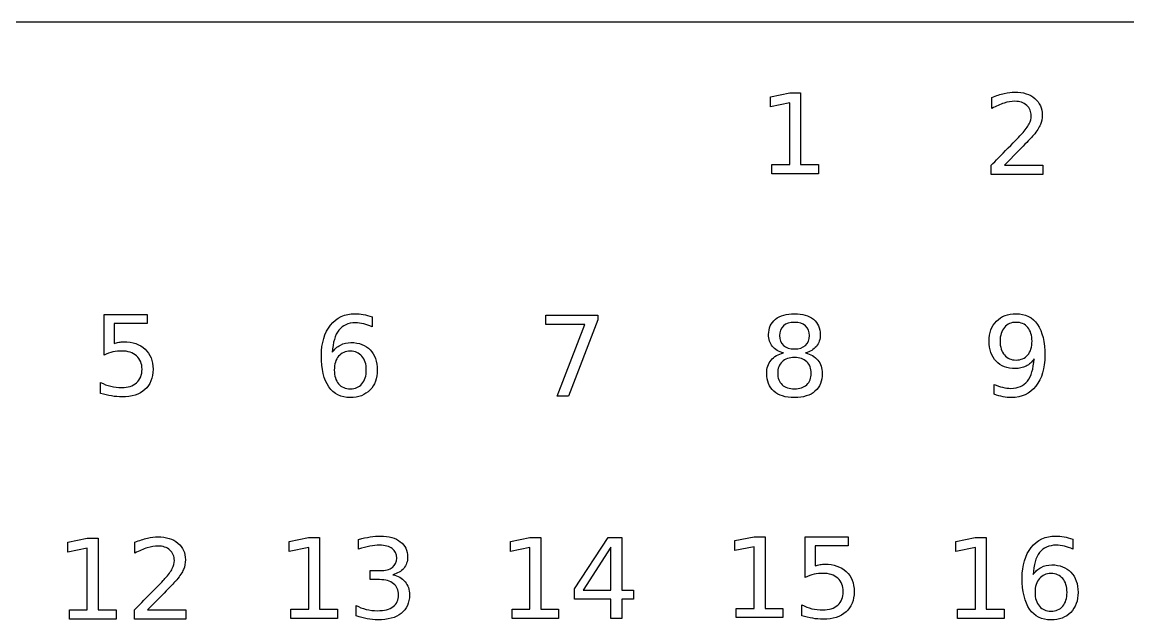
# Model space of a CAD drawing. Extents: x -185 to 185, y -101 to 101.
# Drawn here: x -52.75 to -3.54, y -25.83 to 0.8 of the extents above; entities that cross this region are included whole.
import ezdxf

# ---------------------------------------------------------------- set-up
doc = ezdxf.new("R2010")
doc.units = 0
doc.header["$MEASUREMENT"] = 0
doc.layers.add('LAYER_1', color=7, linetype='CONTINUOUS')

msp = doc.modelspace()

# ---------------------------------------------------------------- linework, layer by layer
at = {"layer": 'LAYER_1'}
for points in [[(62.0145, 0.795), (62.0145, 0.795), (-98.7784, 0.795), (-98.7784, 0.795)], [(-19.4533, -2.5295), (-19.4533, -2.5295), (-18.5924, -2.3555), (-18.5924, -2.3555)], [(-18.5924, -2.3555), (-18.5924, -2.3555), (-18.1051, -2.3555), (-18.1051, -2.3555)], [(-18.1051, -2.3555), (-18.1051, -2.3555), (-18.1051, -5.5471), (-18.1051, -5.5471)], [(-9.5978, -2.5618), (-9.4015, -2.4831), (-9.2183, -2.4236), (-9.0478, -2.3835)], [(-9.0478, -2.3835), (-8.8773, -2.3431), (-8.7213, -2.3233), (-8.5799, -2.3233)], [(-8.5799, -2.3233), (-8.2067, -2.3233), (-7.9094, -2.4165), (-7.6875, -2.6029)], [(-19.4533, -2.9733), (-19.4533, -2.9733), (-19.4533, -2.5295), (-19.4533, -2.5295)], [(-18.5875, -2.7996), (-18.5875, -2.7996), (-19.4533, -2.9733), (-19.4533, -2.9733)], [(-18.5875, -5.5471), (-18.5875, -5.5471), (-18.5875, -2.7996), (-18.5875, -2.7996)], [(-9.5978, -3.0541), (-9.5978, -3.0541), (-9.5978, -2.5618), (-9.5978, -2.5618)], [(-9.0552, -2.8127), (-9.2239, -2.8659), (-9.405, -2.9463), (-9.5978, -3.0541)], [(-8.5704, -2.7333), (-8.7231, -2.7333), (-8.8847, -2.7596), (-9.0552, -2.8127)], [(-8.0469, -2.9141), (-8.1801, -2.7936), (-8.3549, -2.7333), (-8.5704, -2.7333)], [(-7.8441, -3.3819), (-7.8441, -3.1905), (-7.9118, -3.0346), (-8.0469, -2.9141)], [(-7.6875, -2.6029), (-7.4656, -2.7893), (-7.3543, -3.0388), (-7.3543, -3.3507)], [(-7.9384, -3.7413), (-7.8757, -3.6194), (-7.8441, -3.4996), (-7.8441, -3.3819)], [(-7.3543, -3.3507), (-7.3543, -3.4985), (-7.3827, -3.6392), (-7.439, -3.7729)], [(-8.2638, -4.1854), (-8.1078, -4.01), (-7.9994, -3.8622), (-7.9384, -3.7413)], [(-7.439, -3.7729), (-7.4936, -3.9047), (-7.5939, -4.0607), (-7.7403, -4.2407)], [(-8.867, -4.8099), (-8.547, -4.4867), (-8.346, -4.2786), (-8.2638, -4.1854)], [(-7.7403, -4.2407), (-7.7807, -4.2875), (-7.9086, -4.4225), (-8.1241, -4.6462)], [(-9.6219, -5.5797), (-9.4369, -5.3883), (-9.1853, -5.1317), (-8.867, -4.8099)], [(-8.1241, -4.6462), (-8.3396, -4.868), (-8.6434, -5.1792), (-9.0357, -5.5797)], [(-19.3835, -5.5471), (-19.3835, -5.5471), (-18.5875, -5.5471), (-18.5875, -5.5471)], [(-19.3835, -5.9572), (-19.3835, -5.9572), (-19.3835, -5.5471), (-19.3835, -5.5471)], [(-18.1051, -5.5471), (-18.1051, -5.5471), (-17.3091, -5.5471), (-17.3091, -5.5471)], [(-17.3091, -5.5471), (-17.3091, -5.5471), (-17.3091, -5.9572), (-17.3091, -5.9572)], [(-9.6219, -5.9898), (-9.6219, -5.9898), (-9.6219, -5.5797), (-9.6219, -5.5797)], [(-9.0357, -5.5797), (-9.0357, -5.5797), (-7.3352, -5.5797), (-7.3352, -5.5797)], [(-9.0357, -5.5797), (-9.0357, -5.5797), (-9.0357, -5.5797), (-9.0357, -5.5797)], [(-7.3352, -5.5797), (-7.3352, -5.5797), (-7.3352, -5.9898), (-7.3352, -5.9898)], [(-17.3091, -5.9572), (-17.3091, -5.9572), (-19.3835, -5.9572), (-19.3835, -5.9572)], [(-7.3352, -5.9898), (-7.3352, -5.9898), (-9.6219, -5.9898), (-9.6219, -5.9898)], [(-49.1025, -12.2234), (-49.1025, -12.2234), (-47.1893, -12.2234), (-47.1893, -12.2234)], [(-49.1025, -14.0324), (-49.1025, -14.0324), (-49.1025, -12.2234), (-49.1025, -12.2234)], [(-47.1893, -12.2234), (-47.1893, -12.2234), (-47.1893, -12.6335), (-47.1893, -12.6335)], [(-39.0247, -12.6998), (-38.7546, -12.3606), (-38.3921, -12.1908), (-37.937, -12.1908)], [(-37.937, -12.1908), (-37.8147, -12.1908), (-37.6917, -12.2029), (-37.5677, -12.227)], [(-37.5677, -12.227), (-37.4422, -12.2511), (-37.3121, -12.2872), (-37.1771, -12.3354)], [(-29.4418, -12.2582), (-29.4418, -12.2582), (-27.126, -12.2582), (-27.126, -12.2582)], [(-29.4418, -12.6682), (-29.4418, -12.6682), (-29.4418, -12.2582), (-29.4418, -12.2582)], [(-27.126, -12.2582), (-27.126, -12.2582), (-27.126, -12.4659), (-27.126, -12.4659)], [(-19.2255, -12.4418), (-19.0195, -12.2745), (-18.7381, -12.1908), (-18.3812, -12.1908)], [(-18.3812, -12.1908), (-18.0225, -12.1908), (-17.7411, -12.2745), (-17.537, -12.4418)], [(-9.393, -12.5261), (-9.1743, -12.3025), (-8.883, -12.1908), (-8.5197, -12.1908)], [(-8.5197, -12.1908), (-8.1032, -12.1908), (-7.7857, -12.3507), (-7.5666, -12.6707)], [(-47.1893, -12.6335), (-47.1893, -12.6335), (-48.6562, -12.6335), (-48.6562, -12.6335)], [(-48.6562, -12.6335), (-48.6562, -12.6335), (-48.6562, -13.5164), (-48.6562, -13.5164)], [(-39.4302, -14.0604), (-39.4302, -13.4909), (-39.2948, -13.0375), (-39.0247, -12.6998)], [(-37.9175, -12.6009), (-38.2393, -12.6009), (-38.4853, -12.7093), (-38.6558, -12.9266)], [(-37.5485, -12.6466), (-37.6722, -12.6161), (-37.7952, -12.6009), (-37.9175, -12.6009)], [(-37.1771, -12.7795), (-37.2994, -12.7214), (-37.4231, -12.6771), (-37.5485, -12.6466)], [(-37.1771, -12.3354), (-37.1771, -12.3354), (-37.1771, -12.7795), (-37.1771, -12.7795)], [(-37.1771, -12.3354), (-37.1771, -12.3354), (-37.1771, -12.3354), (-37.1771, -12.3354)], [(-27.7122, -12.6682), (-27.7122, -12.6682), (-29.4418, -12.6682), (-29.4418, -12.6682)], [(-28.9424, -15.8598), (-28.9424, -15.8598), (-27.7122, -12.6682), (-27.7122, -12.6682)], [(-27.126, -12.4659), (-27.126, -12.4659), (-28.4334, -15.8598), (-28.4334, -15.8598)], [(-19.532, -13.1244), (-19.532, -12.8366), (-19.4296, -12.609), (-19.2255, -12.4418)], [(-18.8735, -12.7334), (-18.9891, -12.838), (-19.0472, -12.9837), (-19.0472, -13.1701)], [(-18.3812, -12.5768), (-18.5921, -12.5768), (-18.7558, -12.6289), (-18.8735, -12.7334)], [(-17.8918, -12.7334), (-18.0091, -12.6289), (-18.1721, -12.5768), (-18.3812, -12.5768)], [(-17.7131, -13.1701), (-17.7131, -12.9837), (-17.7727, -12.838), (-17.8918, -12.7334)], [(-17.537, -12.4418), (-17.3328, -12.609), (-17.2307, -12.8366), (-17.2307, -13.1244)], [(-9.7208, -13.4161), (-9.7208, -13.0464), (-9.6117, -12.7497), (-9.393, -12.5261)], [(-8.5197, -12.5768), (-8.7384, -12.5768), (-8.912, -12.6523), (-9.0407, -12.8036)], [(-8.0012, -12.8036), (-8.128, -12.6523), (-8.301, -12.5768), (-8.5197, -12.5768)], [(-7.5666, -12.6707), (-7.3465, -12.9893), (-7.2363, -13.4522), (-7.2363, -14.0601)], [(-38.6558, -12.9266), (-38.8245, -13.1435), (-38.9212, -13.4717), (-38.9453, -13.9108)], [(-19.3584, -13.6479), (-19.4739, -13.5047), (-19.532, -13.3303), (-19.532, -13.1244)], [(-19.0472, -13.1701), (-19.0472, -13.3565), (-18.9891, -13.5022), (-18.8735, -13.6067)], [(-19.0472, -13.1701), (-19.0472, -13.1701), (-19.0472, -13.1701), (-19.0472, -13.1701)], [(-17.8918, -13.6067), (-17.7727, -13.5022), (-17.7131, -13.3565), (-17.7131, -13.1701)], [(-17.2307, -13.1244), (-17.2307, -13.3303), (-17.2892, -13.5047), (-17.4069, -13.6479)], [(-9.0407, -12.8036), (-9.1676, -12.9532), (-9.2314, -13.1573), (-9.2314, -13.4161)], [(-7.808, -13.4161), (-7.808, -13.1573), (-7.8725, -12.9532), (-8.0012, -12.8036)], [(-48.6562, -13.5164), (-48.5853, -13.4923), (-48.5145, -13.4745), (-48.4439, -13.4632)], [(-48.4439, -13.4632), (-48.373, -13.4504), (-48.3022, -13.4437), (-48.2316, -13.4437)], [(-48.2316, -13.4437), (-47.8294, -13.4437), (-47.5111, -13.5539), (-47.2761, -13.7744)], [(-47.2761, -13.7744), (-47.0415, -13.9945), (-46.9242, -14.2929), (-46.9242, -14.6693)], [(-38.9453, -13.9108), (-38.8503, -13.7708), (-38.7313, -13.6638), (-38.5881, -13.5897)], [(-38.5881, -13.5897), (-38.4452, -13.5142), (-38.2875, -13.4767), (-38.1153, -13.4767)], [(-38.1153, -13.4767), (-37.7534, -13.4767), (-37.4681, -13.5865), (-37.259, -13.807)], [(-18.8685, -13.9396), (-19.0777, -13.8882), (-19.2407, -13.7907), (-19.3584, -13.6479)], [(-18.8735, -13.6067), (-18.7558, -13.7113), (-18.5921, -13.7634), (-18.3812, -13.7634)], [(-18.3812, -13.7634), (-18.1721, -13.7634), (-18.0091, -13.7113), (-17.8918, -13.6067)], [(-17.4069, -13.6479), (-17.5224, -13.791), (-17.6841, -13.8882), (-17.8918, -13.9396)], [(-9.4072, -14.311), (-9.6163, -14.0923), (-9.7208, -13.7942), (-9.7208, -13.4161)], [(-9.2314, -13.4161), (-9.2314, -13.6766), (-9.1676, -13.8818), (-9.0407, -14.0313)], [(-8.0012, -14.0313), (-7.8725, -13.8818), (-7.808, -13.6766), (-7.808, -13.4161)], [(-48.7066, -13.8974), (-48.8352, -13.9264), (-48.9671, -13.9715), (-49.1025, -14.0324)], [(-48.316, -13.8538), (-48.4461, -13.8538), (-48.5765, -13.8683), (-48.7066, -13.8974)], [(-47.655, -14.0735), (-47.8173, -13.9271), (-48.0378, -13.8538), (-48.316, -13.8538)], [(-47.4115, -14.6693), (-47.4115, -14.4184), (-47.4927, -14.2199), (-47.655, -14.0735)], [(-39.0995, -15.4498), (-39.32, -15.1297), (-39.4302, -14.6665), (-39.4302, -14.0604)], [(-38.6653, -14.0866), (-38.7926, -14.2362), (-38.856, -14.4414), (-38.856, -14.7019)], [(-38.1443, -13.8623), (-38.363, -13.8623), (-38.5367, -13.9371), (-38.6653, -14.0866)], [(-37.6258, -14.0866), (-37.7527, -13.9371), (-37.9256, -13.8623), (-38.1443, -13.8623)], [(-38.1443, -13.8623), (-38.1443, -13.8623), (-38.1443, -13.8623), (-38.1443, -13.8623)], [(-37.4326, -14.7019), (-37.4326, -14.4414), (-37.4971, -14.2362), (-37.6258, -14.0866)], [(-37.259, -13.807), (-37.0484, -14.0257), (-36.9432, -14.3241), (-36.9432, -14.7019)], [(-19.6164, -14.844), (-19.6164, -14.6144), (-19.5505, -14.4198), (-19.4186, -14.2603)], [(-19.4186, -14.2603), (-19.2868, -14.1012), (-19.1032, -13.9945), (-18.8685, -13.9396)], [(-18.3812, -14.1472), (-18.613, -14.1472), (-18.7955, -14.2089), (-18.9288, -14.333)], [(-18.8685, -13.9396), (-18.8685, -13.9396), (-18.8685, -13.9396), (-18.8685, -13.9396)], [(-17.8336, -14.333), (-17.9655, -14.2089), (-18.148, -14.1472), (-18.3812, -14.1472)], [(-18.3812, -14.1472), (-18.3812, -14.1472), (-18.3812, -14.1472), (-18.3812, -14.1472)], [(-17.8918, -13.9396), (-17.6568, -13.9945), (-17.4742, -14.1012), (-17.3442, -14.2603)], [(-17.3442, -14.2603), (-17.2123, -14.4198), (-17.146, -14.6144), (-17.146, -14.844)], [(-9.0407, -14.0313), (-8.912, -14.1809), (-8.7384, -14.2557), (-8.5197, -14.2557)], [(-8.5197, -14.2557), (-8.301, -14.2557), (-8.128, -14.1809), (-8.0012, -14.0313)], [(-8.5197, -14.2557), (-8.5197, -14.2557), (-8.5197, -14.2557), (-8.5197, -14.2557)], [(-7.7212, -14.2075), (-7.8144, -14.3457), (-7.9327, -14.4517), (-8.0759, -14.5258)], [(-8.0132, -15.1939), (-7.8427, -14.977), (-7.7453, -14.648), (-7.7212, -14.2075)], [(-7.2363, -14.0601), (-7.2363, -14.6278), (-7.3713, -15.0815), (-7.6414, -15.4207)], [(-47.655, -15.2651), (-47.4927, -15.1187), (-47.4115, -14.9202), (-47.4115, -14.6693)], [(-46.9242, -14.6693), (-46.9242, -15.0567), (-47.0447, -15.3583), (-47.286, -15.5738)], [(-38.856, -14.7019), (-38.856, -14.9607), (-38.7926, -15.1659), (-38.6653, -15.3169)], [(-37.6258, -15.3169), (-37.4971, -15.1659), (-37.4326, -14.9607), (-37.4326, -14.7019)], [(-36.9432, -14.7019), (-36.9432, -15.0719), (-37.0523, -15.3686), (-37.271, -15.5919)], [(-18.9288, -14.333), (-19.0606, -14.4567), (-19.1266, -14.6271), (-19.1266, -14.844)], [(-17.6334, -14.844), (-17.6334, -14.6271), (-17.7004, -14.4567), (-17.8336, -14.333)], [(-8.5509, -14.6367), (-8.9113, -14.6367), (-9.1966, -14.5283), (-9.4072, -14.311)], [(-8.0759, -14.5258), (-8.2188, -14.5998), (-8.3772, -14.6367), (-8.5509, -14.6367)], [(-49.2541, -15.7404), (-49.2541, -15.7404), (-49.2541, -15.2506), (-49.2541, -15.2506)], [(-49.2541, -15.2506), (-49.1095, -15.3293), (-48.96, -15.3881), (-48.8054, -15.4267)], [(-19.2978, -15.6475), (-19.5101, -15.4611), (-19.6164, -15.1932), (-19.6164, -14.844)], [(-19.1266, -14.844), (-19.1266, -15.0613), (-19.0606, -15.2318), (-18.9288, -15.3555)], [(-17.8336, -15.3555), (-17.7004, -15.23), (-17.6334, -15.0595), (-17.6334, -14.844)], [(-17.146, -14.844), (-17.146, -15.1932), (-17.2531, -15.4611), (-17.4671, -15.6475)], [(-8.7486, -15.5171), (-8.4272, -15.5171), (-8.1819, -15.4094), (-8.0132, -15.1939)], [(-48.7693, -15.8559), (-48.9256, -15.8304), (-49.0872, -15.7918), (-49.2541, -15.7404)], [(-48.8054, -15.4267), (-48.6513, -15.4654), (-48.4879, -15.4845), (-48.316, -15.4845)], [(-48.316, -15.4845), (-48.0378, -15.4845), (-47.8173, -15.4115), (-47.655, -15.2651)], [(-47.286, -15.5738), (-47.527, -15.7879), (-47.8673, -15.8946), (-48.3064, -15.8946)], [(-38.1443, -15.9272), (-38.5608, -15.9272), (-38.8794, -15.768), (-39.0995, -15.4498)], [(-38.6653, -15.3169), (-38.5367, -15.4664), (-38.363, -15.5412), (-38.1443, -15.5412)], [(-38.1443, -15.5412), (-37.9256, -15.5412), (-37.7527, -15.4664), (-37.6258, -15.3169)], [(-37.271, -15.5919), (-37.4897, -15.8155), (-37.781, -15.9272), (-38.1443, -15.9272)], [(-18.3812, -15.9272), (-18.7785, -15.9272), (-19.084, -15.834), (-19.2978, -15.6475)], [(-18.9288, -15.3555), (-18.7955, -15.4795), (-18.613, -15.5412), (-18.3812, -15.5412)], [(-18.3812, -15.5412), (-18.1498, -15.5412), (-17.9672, -15.4795), (-17.8336, -15.3555)], [(-17.4671, -15.6475), (-17.6794, -15.834), (-17.9839, -15.9272), (-18.3812, -15.9272)], [(-9.4894, -15.7826), (-9.4894, -15.7826), (-9.4894, -15.3388), (-9.4894, -15.3388)], [(-9.4894, -15.3388), (-9.3671, -15.3966), (-9.2434, -15.4409), (-9.1179, -15.4714)], [(-9.1179, -15.4714), (-8.9925, -15.5019), (-8.8695, -15.5171), (-8.7486, -15.5171)], [(-7.6414, -15.4207), (-7.9101, -15.7585), (-8.2719, -15.9272), (-8.727, -15.9272)], [(-48.3064, -15.8946), (-48.4574, -15.8946), (-48.6119, -15.8818), (-48.7693, -15.8559)], [(-28.4334, -15.8598), (-28.4334, -15.8598), (-28.9424, -15.8598), (-28.9424, -15.8598)], [(-9.0985, -15.891), (-9.2239, -15.8669), (-9.3544, -15.8308), (-9.4894, -15.7826)], [(-9.4894, -15.7826), (-9.4894, -15.7826), (-9.4894, -15.7826), (-9.4894, -15.7826)], [(-8.727, -15.9272), (-8.8493, -15.9272), (-8.973, -15.9151), (-9.0985, -15.891)], [(-47.1762, -22.1888), (-47.0057, -22.1484), (-46.8497, -22.1282), (-46.7083, -22.1282)], [(-46.7083, -22.1282), (-46.3351, -22.1282), (-46.0377, -22.2218), (-45.8155, -22.4082)], [(-37.774, -22.248), (-37.5893, -22.1962), (-37.4163, -22.1576), (-37.2554, -22.1321)], [(-37.2554, -22.1321), (-37.0931, -22.1062), (-36.9403, -22.0935), (-36.7972, -22.0935)], [(-36.7972, -22.0935), (-36.4271, -22.0935), (-36.1347, -22.1778), (-35.9192, -22.3469)], [(-21.0383, -22.2997), (-21.0383, -22.2997), (-20.1771, -22.1261), (-20.1771, -22.1261)], [(-20.1771, -22.1261), (-20.1771, -22.1261), (-19.6898, -22.1261), (-19.6898, -22.1261)], [(-19.6898, -22.1261), (-19.6898, -22.1261), (-19.6898, -25.3173), (-19.6898, -25.3173)], [(-17.9024, -22.1261), (-17.9024, -22.1261), (-15.9895, -22.1261), (-15.9895, -22.1261)], [(-17.9024, -23.9351), (-17.9024, -23.9351), (-17.9024, -22.1261), (-17.9024, -22.1261)], [(-15.9895, -22.1261), (-15.9895, -22.1261), (-15.9895, -22.5361), (-15.9895, -22.5361)], [(-7.8431, -22.6024), (-7.573, -22.2632), (-7.2101, -22.0935), (-6.755, -22.0935)], [(-6.755, -22.0935), (-6.6327, -22.0935), (-6.5097, -22.1055), (-6.386, -22.1296)], [(-6.386, -22.1296), (-6.2606, -22.1537), (-6.1305, -22.1899), (-5.9951, -22.2381)], [(-50.7147, -22.3671), (-50.7147, -22.3671), (-49.8538, -22.1934), (-49.8538, -22.1934)], [(-50.7147, -22.8112), (-50.7147, -22.8112), (-50.7147, -22.3671), (-50.7147, -22.3671)], [(-49.8538, -22.1934), (-49.8538, -22.1934), (-49.3665, -22.1934), (-49.3665, -22.1934)], [(-49.3665, -22.1934), (-49.3665, -22.1934), (-49.3665, -25.385), (-49.3665, -25.385)], [(-47.7262, -22.3671), (-47.5299, -22.2884), (-47.3466, -22.2289), (-47.1762, -22.1888)], [(-47.7262, -22.8594), (-47.7262, -22.8594), (-47.7262, -22.3671), (-47.7262, -22.3671)], [(-47.1832, -22.618), (-47.3523, -22.6712), (-47.5331, -22.7516), (-47.7262, -22.8594)], [(-46.6984, -22.5386), (-46.8511, -22.5386), (-47.0128, -22.5649), (-47.1832, -22.618)], [(-46.1749, -22.7194), (-46.3085, -22.5989), (-46.4829, -22.5386), (-46.6984, -22.5386)], [(-45.8155, -22.4082), (-45.5936, -22.5946), (-45.4827, -22.8441), (-45.4827, -23.156)], [(-40.8617, -22.3323), (-40.8617, -22.3323), (-40.0005, -22.1587), (-40.0005, -22.1587)], [(-40.8617, -22.7761), (-40.8617, -22.7761), (-40.8617, -22.3323), (-40.8617, -22.3323)], [(-39.9958, -22.6024), (-39.9958, -22.6024), (-40.8617, -22.7761), (-40.8617, -22.7761)], [(-40.0005, -22.1587), (-40.0005, -22.1587), (-39.5131, -22.1587), (-39.5131, -22.1587)], [(-39.9958, -25.3499), (-39.9958, -25.3499), (-39.9958, -22.6024), (-39.9958, -22.6024)], [(-39.5131, -22.1587), (-39.5131, -22.1587), (-39.5131, -25.3499), (-39.5131, -25.3499)], [(-37.774, -22.6822), (-37.774, -22.6822), (-37.774, -22.248), (-37.774, -22.248)], [(-37.27, -22.5468), (-37.4227, -22.5758), (-37.5907, -22.6209), (-37.774, -22.6822)], [(-36.8404, -22.5035), (-36.974, -22.5035), (-37.1172, -22.5181), (-37.27, -22.5468)], [(-36.2786, -22.6531), (-36.4087, -22.5535), (-36.5962, -22.5035), (-36.8404, -22.5035)], [(-35.9192, -22.3469), (-35.7038, -22.5138), (-35.596, -22.7406), (-35.596, -23.027)], [(-31.0183, -22.3345), (-31.0183, -22.3345), (-30.157, -22.1608), (-30.157, -22.1608)], [(-31.0183, -22.7786), (-31.0183, -22.7786), (-31.0183, -22.3345), (-31.0183, -22.3345)], [(-30.152, -22.6049), (-30.152, -22.6049), (-31.0183, -22.7786), (-31.0183, -22.7786)], [(-30.157, -22.1608), (-30.157, -22.1608), (-29.6697, -22.1608), (-29.6697, -22.1608)], [(-30.152, -25.3524), (-30.152, -25.3524), (-30.152, -22.6049), (-30.152, -22.6049)], [(-29.6697, -22.1608), (-29.6697, -22.1608), (-29.6697, -25.3524), (-29.6697, -25.3524)], [(-28.174, -24.443), (-28.174, -24.443), (-26.6762, -22.1608), (-26.6762, -22.1608)], [(-26.5482, -22.5854), (-26.5482, -22.5854), (-27.7784, -24.5082), (-27.7784, -24.5082)], [(-26.6762, -22.1608), (-26.6762, -22.1608), (-26.0634, -22.1608), (-26.0634, -22.1608)], [(-26.5482, -24.5082), (-26.5482, -24.5082), (-26.5482, -22.5854), (-26.5482, -22.5854)], [(-26.0634, -22.1608), (-26.0634, -22.1608), (-26.0634, -24.5082), (-26.0634, -24.5082)], [(-21.0383, -22.7435), (-21.0383, -22.7435), (-21.0383, -22.2997), (-21.0383, -22.2997)], [(-20.1725, -22.5698), (-20.1725, -22.5698), (-21.0383, -22.7435), (-21.0383, -22.7435)], [(-20.1725, -25.3173), (-20.1725, -25.3173), (-20.1725, -22.5698), (-20.1725, -22.5698)], [(-15.9895, -22.5361), (-15.9895, -22.5361), (-17.4562, -22.5361), (-17.4562, -22.5361)], [(-17.4562, -22.5361), (-17.4562, -22.5361), (-17.4562, -23.419), (-17.4562, -23.419)], [(-11.1959, -22.3323), (-11.1959, -22.3323), (-10.3347, -22.1587), (-10.3347, -22.1587)], [(-11.1959, -22.7761), (-11.1959, -22.7761), (-11.1959, -22.3323), (-11.1959, -22.3323)], [(-10.3301, -22.6024), (-10.3301, -22.6024), (-11.1959, -22.7761), (-11.1959, -22.7761)], [(-10.3347, -22.1587), (-10.3347, -22.1587), (-9.8477, -22.1587), (-9.8477, -22.1587)], [(-10.3301, -25.3499), (-10.3301, -25.3499), (-10.3301, -22.6024), (-10.3301, -22.6024)], [(-9.8477, -22.1587), (-9.8477, -22.1587), (-9.8477, -25.3499), (-9.8477, -25.3499)], [(-8.2482, -23.9631), (-8.2482, -23.3935), (-8.1132, -22.9402), (-7.8431, -22.6024)], [(-6.7359, -22.5035), (-7.0573, -22.5035), (-7.3033, -22.612), (-7.4738, -22.8293)], [(-6.3669, -22.5493), (-6.4906, -22.5188), (-6.6136, -22.5035), (-6.7359, -22.5035)], [(-5.9951, -22.6822), (-6.1174, -22.624), (-6.2414, -22.5797), (-6.3669, -22.5493)], [(-5.9951, -22.2381), (-5.9951, -22.2381), (-5.9951, -22.6822), (-5.9951, -22.6822)], [(-5.9951, -22.2381), (-5.9951, -22.2381), (-5.9951, -22.2381), (-5.9951, -22.2381)], [(-49.8489, -22.6375), (-49.8489, -22.6375), (-50.7147, -22.8112), (-50.7147, -22.8112)], [(-49.8489, -25.385), (-49.8489, -25.385), (-49.8489, -22.6375), (-49.8489, -22.6375)], [(-45.9725, -23.1872), (-45.9725, -22.9958), (-46.0399, -22.8399), (-46.1749, -22.7194)], [(-36.0809, -23.0777), (-36.0809, -22.8927), (-36.1468, -22.7513), (-36.2786, -22.6531)], [(-36.2712, -23.4924), (-36.1443, -23.396), (-36.0809, -23.2578), (-36.0809, -23.0777)], [(-35.596, -23.027), (-35.596, -23.2262), (-35.6531, -23.3953), (-35.7672, -23.5335)], [(-7.4738, -22.8293), (-7.6428, -23.0462), (-7.7392, -23.3744), (-7.7633, -23.8135)], [(-46.3922, -23.9907), (-46.2362, -23.8153), (-46.1278, -23.6675), (-46.0664, -23.5466)], [(-46.0664, -23.5466), (-46.0037, -23.4247), (-45.9725, -23.3049), (-45.9725, -23.1872)], [(-45.5671, -23.5782), (-45.622, -23.71), (-45.7223, -23.8659), (-45.8687, -24.046)], [(-45.4827, -23.156), (-45.4827, -23.3038), (-45.5111, -23.4445), (-45.5671, -23.5782)], [(-36.8213, -23.6349), (-36.5817, -23.6349), (-36.3984, -23.5874), (-36.2712, -23.4924)], [(-35.7672, -23.5335), (-35.8813, -23.6703), (-36.0436, -23.7649), (-36.2545, -23.8181)], [(-17.4562, -23.419), (-17.3853, -23.3949), (-17.3147, -23.3772), (-17.2439, -23.3659)], [(-17.2439, -23.3659), (-17.173, -23.3531), (-17.1024, -23.3467), (-17.0316, -23.3467)], [(-17.0316, -23.3467), (-16.6296, -23.3467), (-16.311, -23.4569), (-16.0764, -23.677)], [(-7.7633, -23.8135), (-7.6683, -23.6735), (-7.5496, -23.5665), (-7.4064, -23.4924)], [(-7.4064, -23.4924), (-7.2632, -23.4169), (-7.1055, -23.3793), (-6.9336, -23.3793)], [(-6.9336, -23.3793), (-6.5718, -23.3793), (-6.2864, -23.4892), (-6.0773, -23.7096)], [(-46.9954, -24.6152), (-46.6753, -24.292), (-46.4744, -24.0839), (-46.3922, -23.9907)], [(-45.8687, -24.046), (-45.9091, -24.0928), (-46.0367, -24.2278), (-46.2522, -24.4515)], [(-37.2604, -24.0354), (-37.2604, -24.0354), (-37.2604, -23.6349), (-37.2604, -23.6349)], [(-37.2604, -23.6349), (-37.2604, -23.6349), (-36.8213, -23.6349), (-36.8213, -23.6349)], [(-36.8404, -24.0354), (-36.8404, -24.0354), (-37.2604, -24.0354), (-37.2604, -24.0354)], [(-36.2205, -24.2161), (-36.3687, -24.0956), (-36.5753, -24.0354), (-36.8404, -24.0354)], [(-36.2545, -23.8181), (-36.0213, -23.8681), (-35.8395, -23.9719), (-35.7091, -24.1293)], [(-36.2545, -23.8181), (-36.2545, -23.8181), (-36.2545, -23.8181), (-36.2545, -23.8181)], [(-17.5068, -23.8), (-17.6355, -23.8291), (-17.7673, -23.8741), (-17.9024, -23.9351)], [(-17.1159, -23.7568), (-17.2463, -23.7568), (-17.3764, -23.7713), (-17.5068, -23.8)], [(-16.4553, -23.9762), (-16.6176, -23.8298), (-16.8377, -23.7568), (-17.1159, -23.7568)], [(-16.2114, -24.572), (-16.2114, -24.321), (-16.2926, -24.1226), (-16.4553, -23.9762)], [(-16.0764, -23.677), (-15.8418, -23.8975), (-15.7241, -24.1956), (-15.7241, -24.572)], [(-7.9179, -25.3524), (-8.138, -25.0324), (-8.2482, -24.5691), (-8.2482, -23.9631)], [(-7.4837, -23.9893), (-7.6106, -24.1389), (-7.674, -24.3441), (-7.674, -24.6046)], [(-6.9627, -23.7649), (-7.1814, -23.7649), (-7.355, -23.8397), (-7.4837, -23.9893)], [(-6.4438, -23.9893), (-6.571, -23.8397), (-6.744, -23.7649), (-6.9627, -23.7649)], [(-6.9627, -23.7649), (-6.9627, -23.7649), (-6.9627, -23.7649), (-6.9627, -23.7649)], [(-6.251, -24.6046), (-6.251, -24.3441), (-6.3152, -24.1389), (-6.4438, -23.9893)], [(-6.0773, -23.7096), (-5.8664, -23.9283), (-5.7612, -24.2268), (-5.7612, -24.6046)], [(-46.2522, -24.4515), (-46.4677, -24.6733), (-46.7718, -24.9845), (-47.1641, -25.385)], [(-35.9962, -24.713), (-35.9962, -24.5007), (-36.0709, -24.3352), (-36.2205, -24.2161)], [(-35.7091, -24.1293), (-35.5772, -24.287), (-35.5113, -24.4816), (-35.5113, -24.713)], [(-28.174, -24.9133), (-28.174, -24.9133), (-28.174, -24.443), (-28.174, -24.443)], [(-27.7784, -24.5082), (-27.7784, -24.5082), (-26.5482, -24.5082), (-26.5482, -24.5082)], [(-26.0634, -24.5082), (-26.0634, -24.5082), (-25.5498, -24.5082), (-25.5498, -24.5082)], [(-25.5498, -24.5082), (-25.5498, -24.5082), (-25.5498, -24.9133), (-25.5498, -24.9133)], [(-16.4553, -25.1678), (-16.2926, -25.0214), (-16.2114, -24.8229), (-16.2114, -24.572)], [(-15.7241, -24.572), (-15.7241, -24.9597), (-15.8449, -25.261), (-16.086, -25.4765)], [(-47.7503, -25.385), (-47.5653, -25.1936), (-47.3137, -24.937), (-46.9954, -24.6152)], [(-36.2375, -25.239), (-36.0766, -25.1185), (-35.9962, -24.943), (-35.9962, -24.713)], [(-35.5113, -24.713), (-35.5113, -25.0685), (-35.6336, -25.3435), (-35.8781, -25.5381)], [(-26.5482, -24.9133), (-26.5482, -24.9133), (-28.174, -24.9133), (-28.174, -24.9133)], [(-26.5482, -25.7625), (-26.5482, -25.7625), (-26.5482, -24.9133), (-26.5482, -24.9133)], [(-25.5498, -24.9133), (-25.5498, -24.9133), (-26.0634, -24.9133), (-26.0634, -24.9133)], [(-26.0634, -24.9133), (-26.0634, -24.9133), (-26.0634, -25.7625), (-26.0634, -25.7625)], [(-7.674, -24.6046), (-7.674, -24.8633), (-7.6106, -25.0685), (-7.4837, -25.2195)], [(-6.4438, -25.2195), (-6.3152, -25.0685), (-6.251, -24.8633), (-6.251, -24.6046)], [(-5.7612, -24.6046), (-5.7612, -24.9746), (-5.8707, -25.2712), (-6.0894, -25.4945)], [(-50.6449, -25.385), (-50.6449, -25.385), (-49.8489, -25.385), (-49.8489, -25.385)], [(-50.6449, -25.7951), (-50.6449, -25.7951), (-50.6449, -25.385), (-50.6449, -25.385)], [(-49.3665, -25.385), (-49.3665, -25.385), (-48.5705, -25.385), (-48.5705, -25.385)], [(-48.5705, -25.385), (-48.5705, -25.385), (-48.5705, -25.7951), (-48.5705, -25.7951)], [(-47.7503, -25.7951), (-47.7503, -25.7951), (-47.7503, -25.385), (-47.7503, -25.385)], [(-47.1641, -25.385), (-47.1641, -25.385), (-45.4636, -25.385), (-45.4636, -25.385)], [(-47.1641, -25.385), (-47.1641, -25.385), (-47.1641, -25.385), (-47.1641, -25.385)], [(-45.4636, -25.385), (-45.4636, -25.385), (-45.4636, -25.7951), (-45.4636, -25.7951)], [(-40.7919, -25.3499), (-40.7919, -25.3499), (-39.9958, -25.3499), (-39.9958, -25.3499)], [(-40.7919, -25.76), (-40.7919, -25.76), (-40.7919, -25.3499), (-40.7919, -25.3499)], [(-39.5131, -25.3499), (-39.5131, -25.3499), (-38.7171, -25.3499), (-38.7171, -25.3499)], [(-38.7171, -25.3499), (-38.7171, -25.3499), (-38.7171, -25.76), (-38.7171, -25.76)], [(-37.8828, -25.6515), (-37.8828, -25.6515), (-37.8828, -25.1812), (-37.8828, -25.1812)], [(-37.8828, -25.1812), (-37.7474, -25.2599), (-37.5996, -25.3194), (-37.4387, -25.3595)], [(-37.4387, -25.3595), (-37.2781, -25.3999), (-37.1098, -25.4197), (-36.9347, -25.4197)], [(-36.9347, -25.4197), (-36.6292, -25.4197), (-36.3967, -25.3595), (-36.2375, -25.239)], [(-35.8781, -25.5381), (-36.1223, -25.7327), (-36.47, -25.8298), (-36.9201, -25.8298)], [(-30.9481, -25.3524), (-30.9481, -25.3524), (-30.152, -25.3524), (-30.152, -25.3524)], [(-30.9481, -25.7625), (-30.9481, -25.7625), (-30.9481, -25.3524), (-30.9481, -25.3524)], [(-29.6697, -25.3524), (-29.6697, -25.3524), (-28.8736, -25.3524), (-28.8736, -25.3524)], [(-28.8736, -25.3524), (-28.8736, -25.3524), (-28.8736, -25.7625), (-28.8736, -25.7625)], [(-20.9685, -25.3173), (-20.9685, -25.3173), (-20.1725, -25.3173), (-20.1725, -25.3173)], [(-20.9685, -25.7274), (-20.9685, -25.7274), (-20.9685, -25.3173), (-20.9685, -25.3173)], [(-19.6898, -25.3173), (-19.6898, -25.3173), (-18.8937, -25.3173), (-18.8937, -25.3173)], [(-18.8937, -25.3173), (-18.8937, -25.3173), (-18.8937, -25.7274), (-18.8937, -25.7274)], [(-18.0544, -25.643), (-18.0544, -25.643), (-18.0544, -25.1532), (-18.0544, -25.1532)], [(-18.0544, -25.1532), (-17.9098, -25.2323), (-17.7603, -25.2907), (-17.6057, -25.3294)], [(-17.6057, -25.3294), (-17.4512, -25.368), (-17.2882, -25.3875), (-17.1159, -25.3875)], [(-17.1159, -25.3875), (-16.8377, -25.3875), (-16.6176, -25.3141), (-16.4553, -25.1678)], [(-16.086, -25.4765), (-16.3273, -25.6905), (-16.6672, -25.7976), (-17.1063, -25.7976)], [(-11.1261, -25.3499), (-11.1261, -25.3499), (-10.3301, -25.3499), (-10.3301, -25.3499)], [(-11.1261, -25.76), (-11.1261, -25.76), (-11.1261, -25.3499), (-11.1261, -25.3499)], [(-9.8477, -25.3499), (-9.8477, -25.3499), (-9.0517, -25.3499), (-9.0517, -25.3499)], [(-9.0517, -25.3499), (-9.0517, -25.3499), (-9.0517, -25.76), (-9.0517, -25.76)], [(-6.9627, -25.8298), (-7.3791, -25.8298), (-7.6974, -25.6707), (-7.9179, -25.3524)], [(-7.4837, -25.2195), (-7.355, -25.3691), (-7.1814, -25.4438), (-6.9627, -25.4438)], [(-6.9627, -25.4438), (-6.744, -25.4438), (-6.571, -25.3691), (-6.4438, -25.2195)], [(-6.0894, -25.4945), (-6.3081, -25.7182), (-6.599, -25.8298), (-6.9627, -25.8298)], [(-48.5705, -25.7951), (-48.5705, -25.7951), (-50.6449, -25.7951), (-50.6449, -25.7951)], [(-45.4636, -25.7951), (-45.4636, -25.7951), (-47.7503, -25.7951), (-47.7503, -25.7951)], [(-38.7171, -25.76), (-38.7171, -25.76), (-40.7919, -25.76), (-40.7919, -25.76)], [(-37.388, -25.7841), (-37.5475, -25.755), (-37.7123, -25.7111), (-37.8828, -25.6515)], [(-36.9201, -25.8298), (-37.0715, -25.8298), (-37.2274, -25.8146), (-37.388, -25.7841)], [(-28.8736, -25.7625), (-28.8736, -25.7625), (-30.9481, -25.7625), (-30.9481, -25.7625)], [(-26.0634, -25.7625), (-26.0634, -25.7625), (-26.5482, -25.7625), (-26.5482, -25.7625)], [(-18.8937, -25.7274), (-18.8937, -25.7274), (-20.9685, -25.7274), (-20.9685, -25.7274)], [(-17.5696, -25.7589), (-17.7255, -25.7331), (-17.8871, -25.6944), (-18.0544, -25.643)], [(-17.1063, -25.7976), (-17.2577, -25.7976), (-17.4119, -25.7845), (-17.5696, -25.7589)], [(-9.0517, -25.76), (-9.0517, -25.76), (-11.1261, -25.76), (-11.1261, -25.76)]]:
    msp.add_open_spline(points, degree=3, dxfattribs=at)

doc.saveas('drawing.dxf')
